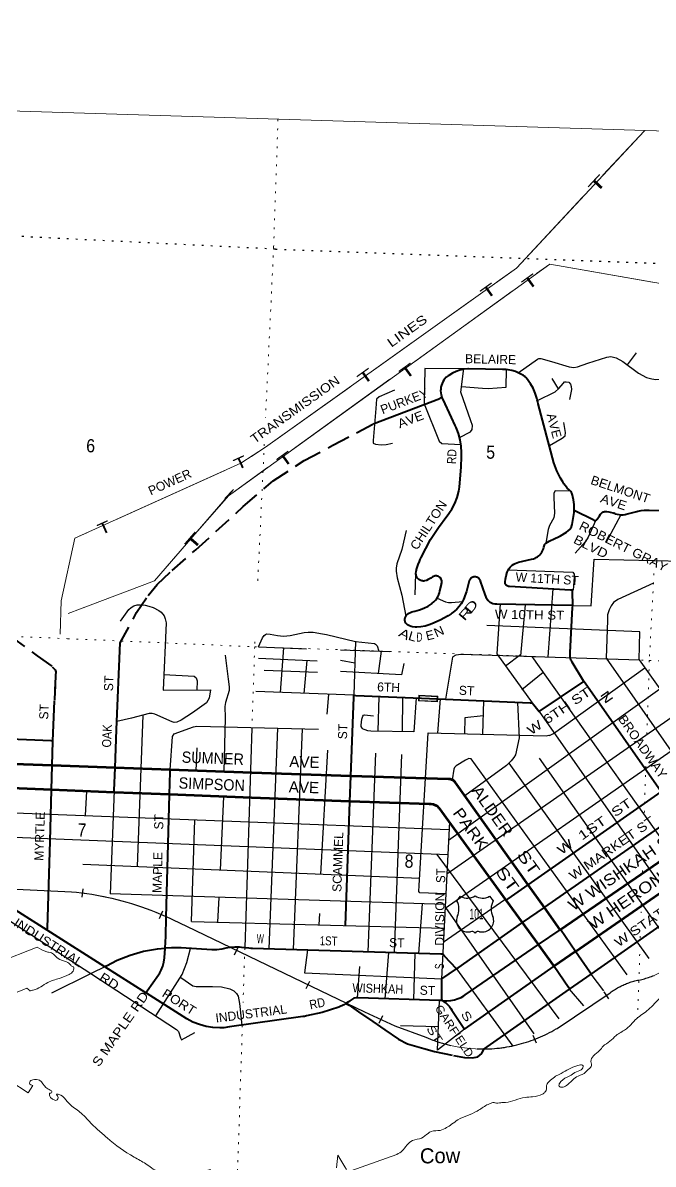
# Model space of a CAD drawing. Header units: feet. Extents: x -757852 to -501257, y -360805 to -170898.
# Drawn here: x -715126 to -706723, y -186115 to -170898 of the extents above; entities that cross this region are included whole.
import ezdxf
from ezdxf.enums import TextEntityAlignment as Align

# ---------------------------------------------------------------- set-up
doc = ezdxf.new("R2010")
doc.units = ezdxf.units.FT
doc.header["$LTSCALE"] = 80
doc.linetypes.add('DOTTED', pattern=[1.5, 0.3, -1.2])
doc.linetypes.add('MEDIUM_DASHED', pattern=[4.5, 3, -1.5])
for name, color, linetype, lineweight in [('16', 7, 'Continuous', 25), ('20', 7, 'Continuous', 70), ('26', 7, 'Continuous', 40), ('27', 7, 'Continuous', 13), ('29', 7, 'Continuous', 25), ('34', 7, 'Continuous', 13), ('39', 7, 'Continuous', 13), ('4', 7, 'Continuous', 13), ('46', 7, 'Continuous', 13), ('53', 7, 'MEDIUM_DASHED', 40), ('6', 7, 'DOTTED', 25), ('61', 7, 'Continuous', 13), ('7', 7, 'DOTTED', 13)]:
    doc.layers.add(name, color=color, linetype=linetype, lineweight=lineweight)
doc.layers.add('42', color=7, linetype='Continuous')

msp = doc.modelspace()

# ---------------------------------------------------------------- linework, layer by layer
at = {"layer": '16'}
for p, q in [((-709340.69, -182602.61), (-709289.38, -182543.85)), ((-709097.62, -182537.88), (-709097.9, -182538.08)), ((-708905.53, -182543.76), (-708854.14, -182602.61))]:
    msp.add_line(p, q, dxfattribs=at)
for centre, radius, start, end in [((-709533.67, -182713.24), 222.05, 332.97043, 29.75871), ((-709198.3, -182386.19), 182.07, 239.97227, 303.45418), ((-708996.52, -182386.69), 181.52, 236.33975, 300.08743), ((-708996.53, -182386.19), 182.07, 236.54582, 236.59441), ((-708661.17, -182713.24), 222.05, 150.24129, 207.02957), ((-709194.48, -182868.14), 151.42, 159.09177, 283.81923), ((-709000.36, -182868.14), 151.42, 256.18077, 20.90823)]:
    msp.add_arc(centre, radius, start, end, dxfattribs=at)
for centre, major_axis, start_param, end_param in [((-709139.14, -183066.96), (-19.56, 51.67), 4.95877769, 6.28318531), ((-709055.69, -183066.96), (19.56, 51.67), 0, 1.32637542)]:
    msp.add_ellipse(centre, major_axis=major_axis, ratio=0.929097, start_param=start_param, end_param=end_param, dxfattribs=at)
at = {"layer": '20'}
for p, q in [((-714733.62, -180800), (-715749.06, -180762.79)), ((-714742.99, -181123.09), (-715760.13, -181080.37)), ((-713909.28, -181158.1), (-714742.99, -181123.09)), ((-707959.97, -182987.88), (-706183.68, -181764.71)), ((-707759.74, -183279.02), (-705982.94, -182050.89)), ((-708173.38, -182692.22), (-708389.67, -182388.8)), ((-708463.13, -182894.84), (-708682.44, -182593.5))]:
    msp.add_line(p, q, dxfattribs=at)
for points in [[(-713162.98, -180857.57), (-713896.2, -180830.7), (-714733.62, -180800)], [(-710754.73, -180940.05), (-712072.79, -180897.52), (-713162.98, -180857.57)], [(-708389.67, -182388.8), (-709364.76, -181020.94), (-709368.74, -181016.49), (-709377.04, -181008.57), (-709386.13, -181001.55), (-709395.9, -180995.52), (-709406.25, -180990.55), (-709417.06, -180986.68), (-709428.22, -180983.97), (-709439.59, -180982.44), (-709451.07, -180982.11), (-710754.73, -180940.05)], [(-713172.72, -181187.71), (-713903.22, -181158.35), (-713909.28, -181158.1)], [(-710768.25, -181278.03), (-712078.98, -181231.68), (-713172.72, -181187.71)], [(-708682.44, -182593.5), (-709575.97, -181365.73), (-709578.13, -181363.49), (-709590.47, -181352.26), (-709603.91, -181342.37), (-709618.32, -181333.95), (-709633.52, -181327.08), (-709649.36, -181321.83), (-709657.25, -181320.11), (-709682.25, -181316.43), (-709707.25, -181315.55), (-710768.25, -181278.03)], [(-707959.97, -182987.88), (-707961.75, -182989.1), (-708173.38, -182692.22)], [(-708251.6, -183185.72), (-708261.78, -183171.5), (-708463.13, -182894.84)], [(-707759.74, -183279.02), (-708044.13, -183475.59), (-708251.6, -183185.72)]]:
    msp.add_lwpolyline(points, dxfattribs=at)
at = {"layer": '26'}
for p, q in [((-707777.17, -177426.76), (-707775.39, -177399.33)), ((-707775.39, -177399.33), (-707775.79, -177399.13)), ((-707515.72, -177528.89), (-707775.39, -177399.33)), ((-707227.79, -177442.83), (-707245.42, -177436.93)), ((-707227.79, -177442.83), (-707227.78, -177442.83)), ((-707227.79, -177442.83), (-707227.78, -177442.83)), ((-714724.14, -180473.24), (-714703.01, -179937.04)), ((-714742.99, -181123.09), (-714733.62, -180800)), ((-710768.25, -181278.03), (-710754.73, -180940.05)), ((-708389.67, -182388.8), (-706615.84, -181148.61)), ((-707551.72, -183581.49), (-706072.05, -182546.17)), ((-708463.13, -182894.84), (-708173.38, -182692.22)), ((-714032.7, -183482.81), (-714799.8, -182994.76)), ((-708251.6, -183185.72), (-707961.75, -182989.1)), ((-707759.74, -183279.02), (-707959.97, -182987.88)), ((-713486.66, -183830.21), (-714032.7, -183482.81)), ((-707836.39, -183780.67), (-707551.72, -183581.49)), ((-708979.25, -184580.32), (-707836.39, -183780.67))]:
    msp.add_line(p, q, dxfattribs=at)
for points in [[(-707775.39, -177399.33), (-707774.58, -177386.75), (-707775.87, -177321.9), (-707783.93, -177257.54), (-707792.84, -177219.38), (-707798.72, -177194.23), (-707808.46, -177169.38), (-707812.6, -177161.06), (-707820.71, -177148.28), (-707842.43, -177123.43), (-707867.6, -177101.07), (-707879.33, -177089.44), (-707897.5, -177067.19), (-707913.84, -177042.38), (-707929.09, -177017.19), (-707957.22, -176970.73), (-708006.78, -176869.03), (-708045.44, -176762.7), (-708255.68, -175975.69), (-708262.35, -175950.75), (-708268.02, -175925.69), (-708273.67, -175900.7), (-708295.21, -175834.17), (-708323.59, -175770.26), (-708358.5, -175709.66), (-708381.42, -175678.05), (-708399.6, -175652.98), (-708420.56, -175628.05), (-708423.41, -175624.91), (-708440.15, -175609.97), (-708458.35, -175596.86), (-708477.82, -175585.73), (-708513.07, -175566.85), (-708559.61, -175547.28), (-708607.95, -175532.68), (-708657.55, -175523.21), (-708682.87, -175521.08), (-708707.71, -175518.99), (-708732.87, -175518.46), (-709186.31, -175508.83), (-709193.05, -175509.29), (-709246.93, -175516.19), (-709299.78, -175528.68), (-709351.04, -175546.63), (-709400.15, -175569.83), (-709446.56, -175598.05), (-709455.41, -175604.61), (-709480.44, -175623.16), (-709503, -175648.14), (-709513.46, -175661.75), (-709526.77, -175683.43), (-709537.75, -175706.38), (-709546.27, -175730.36), (-709552.23, -175755.1), (-709555.58, -175780.32), (-709556.27, -175805.76), (-709554.3, -175831.13), (-709549.68, -175856.15), (-709545.31, -175870.98), (-709539.33, -175888.99)], [(-710454.08, -176244.98), (-709565.16, -175905.53), (-709539.33, -175888.99)], [(-709566.69, -178470.99), (-709545.28, -178384.28), (-709542.74, -178375.39), (-709540.97, -178365.51), (-709540.23, -178355.5), (-709540.55, -178345.47), (-709541.92, -178335.52), (-709544.31, -178325.77), (-709547.72, -178316.33), (-709547.95, -178315.86), (-709563.49, -178290.9), (-709588.56, -178277.03), (-709593.46, -178275.32), (-709602.3, -178273.23), (-709611.31, -178272.09), (-709620.39, -178271.89), (-709629.44, -178272.64), (-709638.36, -178274.33), (-709638.4, -178274.34), (-709663.33, -178284.79), (-709688.4, -178301.22), (-709702.57, -178310.5), (-709720.9, -178319.98), (-709745.88, -178332.9), (-709770.9, -178339.36), (-709776.52, -178340.08), (-709787.18, -178340.32), (-709797.81, -178339.45), (-709808.28, -178337.47), (-709818.5, -178334.41), (-709828.34, -178330.3), (-709837.69, -178325.18), (-709846.46, -178319.11), (-709854.55, -178312.16), (-709861.86, -178304.4), (-709868.33, -178295.91), (-709873.87, -178286.8), (-709878.43, -178277.16), (-709881.96, -178267.1), (-709884.41, -178256.72), (-709885.77, -178246.14), (-709885.92, -178239.37), (-709883.15, -178214.28), (-709877.61, -178189.37), (-709877.24, -178187.71), (-709856.67, -178119.11), (-709839.5, -178078.04), (-709829.06, -178053.08), (-709816.03, -178028.04), (-709690.33, -177786.49), (-709586.96, -177627.94), (-709473.61, -177477.51), (-709454.85, -177452.62), (-709438.22, -177427.51), (-709407.37, -177380.94), (-709367.7, -177304.8), (-709336.22, -177224.94), (-709313.25, -177142.22), (-709302.97, -177087.07), (-709284.12, -176819.56), (-709278.78, -176682.71), (-709277.8, -176657.72), (-709277.45, -176632.71), (-709277.37, -176627.01), (-709282.3, -176540.85), (-709296.21, -176455.67), (-709318.95, -176372.41), (-709340.53, -176316.99), (-709350.25, -176292.03), (-709362.22, -176266.99), (-709413.39, -176159.98), (-709524.46, -175920.98), (-709539.33, -175888.99)], [(-708151.8, -177833.21), (-708108.5, -177810.3), (-708083.27, -177796.95), (-708058.5, -177784.92), (-707960.21, -177737.17), (-707879.94, -177687.74), (-707854.89, -177672.32), (-707830.56, -177647.35), (-707827.89, -177644.09), (-707819.13, -177630.79), (-707811.82, -177616.65), (-707809.79, -177611.45), (-707801.84, -177586.57), (-707797.96, -177561.45), (-707777.17, -177426.77)], [(-707467.88, -177513.88), (-707440.17, -177472.28), (-707423.5, -177447.25), (-707398.53, -177423.75), (-707397.82, -177423.27), (-707390.01, -177419.1), (-707381.81, -177415.78), (-707373.3, -177413.33), (-707366.09, -177412.06), (-707341.04, -177412.17), (-707316.09, -177416.91), (-707297.95, -177420.35), (-707255.91, -177433), (-707245.42, -177436.92)], [(-707227.78, -177442.83), (-707201.97, -177450.13), (-707175.53, -177454.69), (-707148.77, -177456.46), (-707121.96, -177455.43), (-707095.41, -177451.6), (-707084.32, -177449.14), (-706940.3, -177415.36), (-706925.59, -177410.93), (-706884.84, -177401.78), (-706843.36, -177396.94), (-706826.6, -177396.75), (-706801.93, -177396.46), (-706776.6, -177396.93), (-706538.94, -177401.34), (-705838.28, -177419.71)], [(-707515.72, -177528.88), (-707512.19, -177530.37), (-707508.53, -177531.48), (-707504.77, -177532.2), (-707500.95, -177532.53), (-707497.12, -177532.45), (-707493.33, -177531.97), (-707489.6, -177531.1), (-707485.98, -177529.85), (-707482.51, -177528.22), (-707479.24, -177526.24), (-707476.19, -177523.93), (-707473.39, -177521.32), (-707470.89, -177518.42), (-707468.7, -177515.28), (-707467.87, -177513.88)], [(-708696.55, -178350.7), (-708692.61, -178317.53), (-708682.68, -178270.15), (-708667.84, -178224.07), (-708659.32, -178204.79), (-708648.26, -178179.76), (-708628.03, -178154.79), (-708618.57, -178144.71), (-708600.9, -178129.43), (-708581.73, -178116.09), (-708561.27, -178104.83), (-708539.75, -178095.76), (-708517.39, -178089), (-708344.94, -178048.71), (-708320.01, -178042.89), (-708294.94, -178033.51), (-708281.66, -178027.27), (-708263.96, -178016.55), (-708247.46, -178004.05), (-708232.37, -177989.89), (-708218.84, -177974.23), (-708207.02, -177957.25), (-708197.04, -177939.12), (-708196.45, -177937.71), (-708186.52, -177912.68), (-708180.29, -177887.71), (-708173.5, -177860.54)], [(-708173.45, -177860.55), (-708173.21, -177859.78), (-708171.43, -177855.12), (-708169.18, -177850.68), (-708166.47, -177846.5), (-708163.34, -177842.62), (-708159.83, -177839.09), (-708155.96, -177835.95), (-708151.79, -177833.23)], [(-707795.44, -178667.22), (-708805.97, -178648.46), (-708830.89, -178648), (-708855.97, -178644.29), (-708861.81, -178642.82), (-708870.11, -178639.78), (-708895.19, -178626.45), (-708920.11, -178605.02), (-708926.76, -178597.73), (-708935.87, -178585.34), (-708943.64, -178572.06), (-708945.27, -178568.45), (-708954.63, -178543.95), (-708963.34, -178518.45), (-709023.84, -178341.44), (-709026.08, -178334.92), (-709029.54, -178327.28), (-709033.79, -178320.04), (-709038.77, -178313.29), (-709044.42, -178307.09), (-709050.7, -178301.52), (-709057.52, -178296.64), (-709064.81, -178292.49), (-709072.5, -178289.14), (-709080.49, -178286.6), (-709088.71, -178284.91), (-709097.06, -178284.09), (-709105.45, -178284.15), (-709113.79, -178285.08), (-709121.98, -178286.89), (-709129.94, -178289.53), (-709137.58, -178293), (-709144.82, -178297.24), (-709151.57, -178302.22), (-709157.76, -178307.88), (-709163.33, -178314.15), (-709168.22, -178320.97), (-709172.36, -178328.26), (-709175.72, -178335.95), (-709213.12, -178479.04), (-709233.06, -178538.34), (-709241.45, -178563.3), (-709252.49, -178588.34), (-709259.63, -178604.54), (-709282, -178643.63), (-709308.34, -178680.16), (-709338.35, -178713.74), (-709371.71, -178743.99), (-709408.05, -178770.6), (-709416.77, -178776.16), (-709456.35, -178802.84), (-709562.38, -178863.61), (-709674.19, -178912.97), (-709707.22, -178925.84), (-709762.17, -178942.05), (-709818.51, -178952.42), (-709875.62, -178956.86), (-709892.29, -178955.58), (-709932.74, -178949.46), (-709947.32, -178945.66), (-709972.28, -178939.15), (-709997.32, -178925.64), (-710002.19, -178921.8), (-710008.91, -178915.26), (-710014.9, -178908.06), (-710020.11, -178900.27), (-710024.47, -178891.97), (-710027.95, -178883.27), (-710030.5, -178874.25), (-710032.08, -178865.01), (-710032.7, -178855.66), (-710032.33, -178846.29), (-710030.99, -178837.02), (-710028.68, -178827.93), (-710025.92, -178820.45), (-710010.49, -178795.43), (-709985.5, -178774.64), (-709978.15, -178769.32), (-709960.24, -178759.04), (-709941.36, -178750.69), (-709921.71, -178744.36), (-709901.51, -178740.11), (-709840.13, -178724.1), (-709780.77, -178701.75), (-709724.07, -178673.33), (-709670.65, -178639.13), (-709667.01, -178636.5), (-709645.41, -178617.57), (-709625.91, -178596.48), (-709608.71, -178573.47), (-709594.02, -178548.79), (-709581.98, -178522.71), (-709581.39, -178520.99), (-709572.83, -178495.86), (-709566.69, -178470.99)], [(-708686.14, -178388.41), (-708687.65, -178386.77), (-708690.29, -178383.39), (-708692.56, -178379.75), (-708694.44, -178375.9), (-708695.91, -178371.87), (-708696.94, -178367.71), (-708697.54, -178363.46), (-708697.69, -178359.17), (-708697.39, -178354.9), (-708696.64, -178350.67)], [(-708636.46, -178413.79), (-708638.21, -178413.69), (-708645.13, -178412.85), (-708651.92, -178411.29), (-708658.51, -178409.03), (-708664.82, -178406.09), (-708670.8, -178402.51), (-708676.37, -178398.32), (-708681.47, -178393.58), (-708686.04, -178388.32)], [(-707795.44, -178667.22), (-707797.43, -178486.32), (-707797.7, -178461.38), (-707823.76, -178459.9), (-708636.46, -178413.8)], [(-707647.48, -179677.88), (-707805.01, -179421.69), (-707820.45, -179396.59), (-707826.74, -179371.69), (-707829.08, -179357.37), (-707829.88, -179343.2), (-707829.27, -179318.97), (-707827.93, -179293.2), (-707796.72, -178693.23), (-707795.44, -178667.22)], [(-713896.2, -180830.7), (-713875.77, -180319.2), (-713828.32, -179166.37)], [(-709594.96, -179911.41), (-708362.53, -179963.84), (-708335.8, -179964.97), (-708315.66, -179989.9), (-708242.04, -180081.03), (-707647.48, -179677.88)], [(-706615.84, -181148.61), (-707629.94, -179702.88), (-707647.48, -179677.88)], [(-710754.73, -180940.05), (-710712.68, -179888.9), (-710711.68, -179863.92), (-710687.04, -179864.96), (-709594.96, -179911.41)], [(-714724.14, -180473.24), (-714749, -180472.22), (-715737.58, -180431.55)], [(-714733.62, -180800), (-714724.15, -180473.44), (-714724.14, -180473.24)], [(-713909.28, -181158.1), (-713908.2, -181131.19), (-713896.2, -180830.7)], [(-713172.72, -181187.71), (-713163.81, -180885.56), (-713162.98, -180857.57)], [(-714799.8, -182994.76), (-714798.93, -182966.98), (-714762.9, -181809.75), (-714742.99, -181123.09)], [(-713228.51, -183235.97), (-713219.75, -183076.47), (-713214.89, -182826.82), (-713172.74, -181188.51), (-713172.72, -181187.71)], [(-710822.8, -182932.09), (-710768.42, -181282.25), (-710768.25, -181278.03)], [(-708173.38, -182692.22), (-708167.29, -182687.96), (-706399.51, -181457.02)], [(-714799.8, -182994.76), (-715176.83, -182754.89), (-715817.95, -182346.99)], [(-708682.44, -182593.5), (-708656.23, -182575.17), (-708389.67, -182388.8)], [(-709346.62, -183512.65), (-709321.62, -183495.17), (-708463.13, -182894.84)], [(-709537.77, -183934.87), (-709516.82, -183936.14), (-709473.4, -183937.03), (-709421.93, -183932.68), (-709371.19, -183922.98), (-709321.75, -183908.03), (-709284.12, -183891.92), (-709248.39, -183871.96), (-709227.48, -183857.84), (-708251.6, -183185.72)], [(-714032.7, -183482.81), (-714010.17, -183470.88), (-713869.52, -183396.42), (-713695.6, -183326.5), (-713515.33, -183275.16), (-713330.67, -183242.93), (-713228.51, -183235.97)], [(-713486.66, -183830.21), (-713467.34, -183802.66), (-713317.49, -183588.9), (-713299.98, -183563.93), (-713287.27, -183538.9), (-713282.04, -183528.6), (-713260.86, -183475.78), (-713245.33, -183421.02), (-713235.6, -183364.95), (-713228.51, -183235.97)], [(-709346.62, -183512.65), (-709504.22, -183339.85), (-709527.03, -183314.84), (-709551.58, -183314.1), (-712062.36, -183238.42), (-712087.19, -183237.68), (-712112.36, -183235.43), (-712209.63, -183226.73), (-712236.47, -183223.73), (-712298.49, -183221.48), (-712360.39, -183225.72), (-712421.52, -183236.42), (-712473.05, -183247.5), (-712538.74, -183255.28), (-712604.88, -183256.14), (-713016.18, -183232.73), (-713143.66, -183230.19), (-713228.51, -183235.97)], [(-707551.72, -183581.49), (-707569.62, -183555.45), (-707759.74, -183279.02)], [(-709537.77, -183934.87), (-709541.55, -183909.34), (-709538.69, -183644.84), (-709346.62, -183512.65)], [(-709537.77, -183934.87), (-709516.82, -183945.64), (-709514.53, -183946.82), (-709492.67, -183961.13), (-709472.42, -183977.65), (-709454.01, -183996.2), (-709439.93, -184013.72), (-709422.08, -184040.68), (-709406.87, -184063.72), (-709239.78, -184316.84), (-708044.13, -183475.59)], [(-708044.13, -183475.59), (-707853.44, -183755.92), (-707836.39, -183780.67)], [(-710821.3, -183973.86), (-710847.09, -183989.46), (-710911.55, -184019.76), (-711136.43, -184094.08), (-711344.05, -184139.35), (-711369.18, -184144.83), (-711394.05, -184148.32), (-712372.78, -184285.6), (-712446.95, -184297.14), (-712500.22, -184298.38), (-712592.51, -184292.91), (-712683.73, -184277.82), (-712772.86, -184253.29), (-712858.95, -184219.56), (-712941.04, -184177.03), (-713478.64, -183835.31), (-713486.66, -183830.21)], [(-709537.77, -183934.87), (-709566.82, -183933.92), (-710657.33, -183898.34), (-710682.39, -183897.52), (-710707.33, -183901.15), (-710714.74, -183903.6), (-710739.84, -183918.17), (-710764.74, -183936.68), (-710786.15, -183952.59), (-710821.3, -183973.86)]]:
    msp.add_lwpolyline(points, dxfattribs=at)
at = {"layer": '29'}
for p, q in [((-706949, -175298.33), (-707070.81, -175455.94)), ((-707983.99, -175779.52), (-708070.13, -175638.2)), ((-707156.45, -177456.76), (-707353, -177831.8)), ((-709889.37, -178245.98), (-709899.04, -178524.21)), ((-708062.77, -178446.34), (-708126.53, -179351.59)), ((-711982.37, -179218.69), (-711344.14, -179242.4)), ((-711650.16, -179231.03), (-711693.37, -179826.64)), ((-710891.29, -179256.76), (-710238.61, -179280.53)), ((-710689.82, -179141.2), (-710711.68, -179863.92)), ((-711985.55, -179369.2), (-711200.97, -179404.51)), ((-711341.88, -179398.17), (-711379.96, -179838.54)), ((-710891.49, -179394.44), (-710698.6, -179431.44)), ((-710349.91, -179276.48), (-710388.98, -179574.24)), ((-711195.85, -179559.86), (-711908.36, -179533.42)), ((-708472.59, -179786.28), (-708191.39, -179553.92)), ((-709474.65, -182242.87), (-705814.93, -179694.49)), ((-710711.68, -179863.92), (-712019.62, -179814.25)), ((-711067.95, -180114.23), (-711048.18, -179851.14)), ((-709497.61, -182700.15), (-705309.91, -179783.64)), ((-709452.29, -181797.38), (-706633.11, -179776.34)), ((-710378.85, -179878.07), (-710393.46, -180343.94)), ((-710063.64, -179891.48), (-710068.13, -180349.12)), ((-709564.39, -179912.71), (-709597.44, -180366.77)), ((-708986.11, -179937.31), (-708998.16, -180382.95)), ((-713596.55, -182146.3), (-713523.38, -180130.29)), ((-708242.04, -180081.03), (-706288.86, -182878.79)), ((-712163.7, -183224.16), (-712067.68, -180301.77)), ((-711730.79, -180302.91), (-711844.57, -183244.98)), ((-711519.65, -183254.78), (-711397.19, -180311.44)), ((-712814.7, -180870.33), (-712799.7, -180562.8)), ((-711063.13, -180596.47), (-711156.74, -182247.01)), ((-710524.47, -183284.78), (-710419.2, -180635.07)), ((-710080.14, -180653.7), (-710177.07, -183295.25)), ((-708645.89, -180769.26), (-706780.33, -183373.5)), ((-706599.06, -183031.48), (-708239.46, -180703.46)), ((-714278.53, -181142.59), (-714296.15, -181467.2)), ((-713908.2, -181131.19), (-713961.49, -182511.26)), ((-712452.54, -181216.66), (-712494.87, -182191.77)), ((-720303.82, -181237.34), (-709445.03, -181652.82)), ((-712876.58, -182877.51), (-712834.07, -181523.15)), ((-709461.97, -181990.18), (-719922.18, -181572.37)), ((-709440, -181552.57), (-709544.95, -183643.33)), ((-707976.6, -184175.98), (-709602.39, -181984.57)), ((-714323.65, -182116.28), (-709836.66, -182301.51)), ((-709495.29, -182654.07), (-713961.49, -182511.26)), ((-712514.94, -182557.51), (-712531.49, -182886.68)), ((-709520.38, -183153.8), (-708699.29, -182586.96)), ((-709845.29, -183305.25), (-709797.69, -182644.4)), ((-708309.85, -184378.44), (-709488.03, -182693.48)), ((-712876.58, -182877.51), (-709511, -182966.94)), ((-711169.11, -182774.11), (-711180.7, -182922.57)), ((-710296.55, -183910.11), (-710246.75, -183293.15)), ((-709913.81, -183922.6), (-709895.92, -183303.72)), ((-710665.46, -183898.07), (-710632.34, -183479.61)), ((-709346.62, -183512.65), (-708595.7, -184541.57)), ((-707383, -183801.77), (-707551.72, -183581.49)), ((-707645.73, -184003.99), (-707836.39, -183780.67)), ((-709598.91, -184593.12), (-709572.3, -183933.74)), ((-709586.49, -184285.35), (-710091.2, -184271.58)), ((-709239.78, -184316.84), (-709598.91, -184593.12))]:
    msp.add_line(p, q, dxfattribs=at)
for points in [[(-708520.95, -175562.63), (-708266.04, -175381.27), (-708246.73, -175371.47), (-708221.22, -175374.66), (-708079.92, -175415.02), (-707844.9, -175486.33), (-707782.17, -175493.11), (-707730.1, -175483.14), (-707594.27, -175434.48), (-707341.03, -175355.51), (-707287.35, -175348.02), (-707216.65, -175365.09), (-707125.97, -175415.43), (-706918.02, -175568.13), (-706811.63, -175626.71), (-706741.47, -175645.85), (-706688.68, -175652.93), (-705736.67, -175638.63)], [(-709235.43, -175512.18), (-709764.75, -175505.48), (-709773.7, -175978.82), (-709576.59, -176475.4), (-709540.78, -176505.66), (-709285.93, -176518.64)], [(-709304.63, -176424.84), (-709156.26, -176352.41), (-709136.49, -176319.06), (-709133.3, -176268.02), (-709153.42, -176203.8), (-709288.72, -175823.5), (-709248.81, -175507.5)], [(-709279.01, -175746.64), (-708996.47, -175768.89), (-708922.82, -175773.48), (-708680.89, -175754.93), (-708676.39, -175519.61)], [(-708263.52, -175932.04), (-708029.35, -175815.77), (-707980.44, -175775.07), (-707924.81, -175705.3), (-707903.9, -175685.74), (-707884.77, -175682.55), (-707846.17, -175688.75), (-707827.36, -175714.45), (-707814.61, -175746.36), (-707813.88, -175785.8), (-707836.5, -175917.95)], [(-710169.86, -175796.36), (-710377.06, -175885.15), (-710409.14, -175916.28), (-710419.56, -176040.63), (-710457.87, -176467.79), (-710453.59, -176500.93), (-710424.89, -176516.88), (-710348.52, -176526.16), (-710281.38, -176520.07), (-710197.46, -176502.97)], [(-708106.2, -176535.24), (-707935.79, -176435.51), (-707898.01, -176402.92), (-707891.15, -176358.94), (-707914.7, -176225.81)], [(-707795.44, -178667.22), (-707548.32, -178670.49), (-707511.78, -178047.69), (-705530.44, -178094.15), (-705436.43, -177065.39), (-705135.48, -177081.27)], [(-707823, -177140.69), (-708027.55, -177138.46), (-708045.82, -177170.94), (-708049.35, -177228.44), (-708039.44, -177435.75), (-708048.49, -177497.65), (-708106.41, -177601.66), (-708121.79, -177654.94), (-708151.8, -177833.21)], [(-707488.22, -177530.62), (-707590.52, -177754.87), (-707623.27, -177813.83), (-707761.26, -177966.52)], [(-710015.75, -177665.69), (-710074.8, -177917.67), (-710138.76, -178111.3), (-710149.03, -178167.98), (-710149.03, -178209.45), (-710136.28, -178296.17), (-710074.49, -178530.4), (-710020.01, -178810.86)], [(-708662.64, -178191.67), (-707794.29, -178223.02), (-707777.93, -178249.34), (-707775.49, -178289.68), (-707790.76, -178461.77)], [(-706716.64, -178370.48), (-707195.91, -178585.95), (-707251.72, -178625.28), (-707282.02, -178668.91), (-707311.82, -178722.55), (-707329.85, -178790.15), (-707332.58, -178862.78), (-707348.24, -179370.03), (-705438.94, -182103.19)], [(-709604.21, -178570.86), (-709490.87, -178618.02), (-709450.62, -178624.22), (-709412.35, -178624.22), (-709262.49, -178611.03)], [(-708764.31, -178642.16), (-708807.28, -179312.31), (-708335.8, -179964.97)], [(-713825.73, -178873.47), (-713712.05, -178720.76), (-713681.66, -178691.45), (-713645.08, -178672.9), (-713600.73, -178656.08), (-713555.78, -178656.95), (-713497.12, -178661.79), (-713444.17, -178676.09), (-713386.76, -178692.04), (-713312.96, -178734.76), (-713281.52, -178755.85), (-713243.25, -178803.71), (-713227.31, -178842), (-713215.61, -178895.35), (-713256.98, -179796.56), (-712622.27, -179792.8), (-712643.71, -179901.25), (-712677.78, -179964.49), (-712863.04, -180095.49), (-713016.83, -180194.77), (-713074.23, -180220.3), (-713109.31, -180226.68), (-713134.52, -180218.8), (-713364.44, -180115.01), (-713402.71, -180105.44), (-713439.68, -180108.42), (-713675.84, -180170.13), (-713871.45, -180214.16)], [(-708429.58, -178655.45), (-708489.93, -179338.12), (-708489.93, -179325.36), (-708693.3, -179473.73)], [(-709488.91, -179915.92), (-709394.57, -179357.17), (-709389.25, -179347.69), (-709350.98, -179325.36), (-709287.2, -179315.79), (-706908.14, -179389.17), (-706899.7, -179015.81), (-708938.57, -178932.08)], [(-711982.37, -179218.69), (-711930.93, -179095.63), (-711908.61, -179066.92), (-711891.1, -179051.61), (-711871.94, -179044.59), (-711827.29, -179049.37), (-711732.73, -179066.74), (-711650.29, -179073.3), (-711562.01, -179066.03), (-711374.44, -179027.04), (-711324.15, -179020.42), (-711254.85, -179023.85), (-711128.88, -179046.18), (-711079.8, -179055.29), (-710689.9, -179145.22), (-710437.41, -179174.22), (-710422.49, -179183.37), (-710403.36, -179205.71), (-710380.36, -179275.37)], [(-712430.58, -179326.42), (-712388.55, -179648.67), (-712374.23, -179749.7), (-712375.38, -179799.59), (-712422.07, -179960.28), (-712431.65, -180011.45), (-712428.51, -180162.18), (-712444.39, -180883.9)], [(-708339.21, -179345.21), (-706072.05, -182546.17), (-705921.05, -182759.36)], [(-706908.14, -179389.17), (-706633.11, -179776.34), (-706337.64, -179544.24)], [(-710046.83, -179438.94), (-710077.86, -179591.02), (-710892.41, -179547.1)], [(-709720.77, -180363.44), (-708149.41, -180405.87), (-708113.61, -180397.37), (-708105.12, -180398.27), (-708052.08, -180370.8), (-706832.19, -179496.09)], [(-713247.28, -179585.22), (-712841.43, -179607.72), (-712814.01, -179632.38), (-712800.68, -179670.81), (-712807.61, -179793.9)], [(-709881.45, -179899.22), (-709911.68, -180351.61), (-710487.9, -180342.44), (-710526.93, -180337.55), (-710560.42, -180324.78), (-710587.53, -180313.62), (-710600.28, -180304.05), (-710615.27, -180281.72), (-710616.23, -180262.57), (-710607.32, -180181.42), (-710593.9, -180142.92), (-710584.34, -180130.16), (-710570.11, -180125.89), (-710451.82, -180136.22)], [(-708530.45, -179958.53), (-708507.33, -180429.07), (-708560.08, -180658.98), (-708580.67, -180692.82), (-708614.3, -180738.74), (-708679.15, -180801.4), (-709234.31, -181203.94)], [(-708991.49, -180136.13), (-709235.33, -180165.84), (-709239.36, -180376.44)], [(-713162.98, -180857.57), (-713132.19, -180411.7), (-713107.72, -180378.23), (-712849.4, -180282.52), (-712808.25, -180275.35), (-711184.3, -180316.89)], [(-709488.06, -182510.07), (-709832.27, -182496.68), (-709846.84, -182479.18), (-709842.43, -182398.05), (-709720.77, -180363.44)], [(-707071.69, -183590.84), (-709149.35, -180709.92), (-709181.95, -180706.84), (-709223.98, -180726.55), (-709350.98, -180802.55), (-709370.11, -180828.08), (-709380.95, -180848.06), (-709403.3, -180990.02)], [(-716843.13, -182494.44), (-715840.72, -182544.59), (-715792.25, -182561.92), (-715623.45, -182661.62), (-715375.4, -182822.95), (-714219.63, -183574.66)], [(-713353.01, -184138.31), (-713002.17, -183584.33), (-712940.91, -183426.81), (-712891.98, -183239.8)], [(-711330.96, -183255.12), (-711373.06, -183565.69), (-709537.11, -183643.75)], [(-714738.89, -183831.95), (-714219.63, -183574.66), (-714010.17, -183470.88)], [(-714219.63, -183574.66), (-713076.48, -184318.16), (-713050.28, -184347.22), (-713024.43, -184431.67), (-713008.87, -184458.08), (-712834.25, -184359.01)], [(-713018.78, -183627.04), (-712860.53, -183736.23), (-712814.45, -183744.66), (-712595.55, -183744.89), (-712477.84, -183752.18), (-712365.21, -183777.48), (-712315.2, -183803.23), (-712275.99, -183837.47), (-712254.61, -183876.61), (-712236.37, -183970.83), (-712205.99, -184262.21)]]:
    msp.add_lwpolyline(points, dxfattribs=at)
at = {"layer": '34', "lineweight": 25}
for p, q in [((-714335.16, -182553.68), (-714320.17, -182443.6)), ((-713302.1, -182839.02), (-713257.34, -182737.33)), ((-712305.43, -183322.08), (-712257.2, -183221.99)), ((-711348.66, -183773.86), (-711300.42, -183673.78)), ((-707313.96, -183910.42), (-707375.78, -183818.09)), ((-710373.91, -184234.63), (-710327.97, -184133.47)), ((-708280, -184500.39), (-708321.86, -184397.48))]:
    msp.add_line(p, q, dxfattribs=at)
at = {"layer": '34'}
msp.add_line((-708004.4, -184304.87), (-707294.4, -183829.49), dxfattribs=at)
for points in [[(-720140.23, -182219.93), (-719980.57, -182221.48), (-714564.35, -182479.26), (-714477.32, -182484.06)], [(-713123.38, -182858.77), (-712944.51, -182942.26), (-710570.01, -184086.54), (-710166.71, -184269.72), (-709754.01, -184423.71)]]:
    msp.add_lwpolyline(points, dxfattribs=at)
at = {"layer": '34', "lineweight": 25}
for points in [[(-719742.93, -182231.69), (-714564.3, -182478.17), (-714477.24, -182482.97), (-714409.1, -182489.46), (-714341.49, -182497.48), (-714274, -182506.66), (-714206.2, -182516.67), (-714138.91, -182528.19), (-714072.12, -182540.85), (-714005.01, -182554.31), (-713938.42, -182569.32), (-713872.34, -182585.44), (-713805.98, -182602.78), (-713740.49, -182621.2), (-713675.07, -182640.41), (-713609.79, -182661.18), (-713545.39, -182683.05), (-713481.12, -182706.09), (-713417.28, -182729.86), (-713353.59, -182755.2), (-713290.74, -182781.25), (-713228.04, -182808.85), (-713166.19, -182837.15), (-713122.91, -182857.78), (-712944.04, -182941.27), (-710569.55, -184085.54), (-710166.29, -184268.7), (-709753.61, -184422.69), (-709722.72, -184435.8), (-709691.73, -184448.12), (-709660.5, -184459.93), (-709628.96, -184471.44), (-709597.29, -184482.18), (-709565.56, -184492.32), (-709533.51, -184502.18), (-709501.32, -184511.26), (-709469.1, -184519.74), (-709436.46, -184527.77), (-709421.91, -184531.06)], [(-707295.04, -183828.59), (-707281.62, -183818.72), (-707268.02, -183809.19), (-707254.26, -183799.89), (-707240.31, -183790.7), (-707226.19, -183781.85), (-707212.01, -183773.31), (-707197.61, -183764.85), (-707183.07, -183756.76), (-707168.43, -183748.95), (-707153.54, -183741.33), (-707138.65, -183734.04), (-707123.63, -183726.9), (-707108.38, -183720.07), (-707093.13, -183713.57), (-707077.69, -183707.32), (-707062.23, -183701.28), (-707046.52, -183695.54), (-707030.88, -183690.06), (-707014.98, -183684.88), (-706999.14, -183679.99), (-706983.12, -183675.31), (-706967.08, -183670.99), (-706950.97, -183666.95), (-706950.32, -183666.77), (-706950.1, -183666.76), (-706931.27, -183663.44), (-706912.45, -183659.85), (-706893.78, -183655.87), (-706875.16, -183651.63), (-706856.63, -183647.06), (-706838.12, -183642.08), (-706819.79, -183636.86), (-706801.42, -183631.31), (-706783.29, -183625.43), (-706765.12, -183619.22), (-706747.21, -183612.66), (-706729.31, -183605.86), (-706711.62, -183598.8)], [(-709067.55, -184578.01), (-709039.32, -184578.88), (-709005.91, -184579.32), (-708972.52, -184579.31), (-708939.01, -184578.55), (-708905.51, -184577.34), (-708872.16, -184575.46), (-708838.81, -184573.14), (-708805.53, -184569.97), (-708772.26, -184566.37), (-708739.19, -184562.27), (-708706.08, -184557.58), (-708673.08, -184552.2), (-708640.04, -184546.21), (-708607.26, -184539.9), (-708574.55, -184532.73), (-708542.02, -184525.05), (-708509.52, -184516.96), (-708477.4, -184508.26), (-708445.16, -184498.82), (-708413.18, -184489.02), (-708381.51, -184478.48), (-708349.93, -184467.69), (-708318.41, -184456.04), (-708287.33, -184443.99), (-708256.46, -184431.43), (-708225.54, -184418.27), (-708195.16, -184404.45), (-708164.89, -184390.38), (-708134.92, -184375.57), (-708104.97, -184360.31), (-708075.65, -184344.58), (-708046.46, -184328.17), (-708017.53, -184311.43), (-708004.99, -184303.94), (-707295.04, -183828.59)]]:
    msp.add_lwpolyline(points, dxfattribs=at)
at = {"layer": '34'}
for centre, radius, start, end in [((-714826.11, -186377.82), 3909.35, 64.17951, 84.88126), ((-707129.3, -182585.98), 1096.62, 279.40284, 305.41329), ((-706725.64, -184593.47), 952.45, 103.63334, 126.66609), ((-708994.73, -182663.4), 1917.08, 246.66783, 301.10347)]:
    msp.add_arc(centre, radius, start, end, dxfattribs=at)
at = {"layer": '39'}
for p, q in [((-716040.51, -183652.1), (-714936.08, -183221.27)), ((-710755.21, -186203.86), (-710140.5, -185986.22))]:
    msp.add_line(p, q, dxfattribs=at)
for points in [[(-715028.71, -183805.02), (-715070.49, -183766.53), (-716224.68, -184244.7), (-716122.88, -184332.18)], [(-715463.29, -184768.73), (-715500.56, -184780.18), (-715546.35, -184845.51), (-715053.91, -185161.78), (-714991.26, -185064.65)], [(-710946.28, -186163.34), (-710926.21, -185996.97), (-710833.59, -186152.32), (-710809.51, -186187.28)]]:
    msp.add_lwpolyline(points, dxfattribs=at)
for points in [[(-707845.78, -185041.43), (-707808.26, -185002.8), (-707746.75, -184951.95), (-707645.13, -184904.13), (-707585.53, -184849.22), (-707569.13, -184835.53), (-707548.51, -184813.88), (-707552.85, -184745.3), (-707518.9, -184671.63), (-707436.77, -184599.15), (-707391.22, -184543.89), (-707299.15, -184475.68), (-707216.92, -184399.18), (-707090.38, -184317.73), (-707043.21, -184278.62), (-706962.74, -184192), (-706807.1, -184071), (-706728.98, -183998.41), (-706710.42, -183978.74), (-706490.52, -183776.75), (-706382.14, -183698.88), (-706318.77, -183654.13), (-706184.39, -183580.94), (-706141.24, -183541.72), (-706059.26, -183475.28), (-705991.22, -183404.47), (-705907.43, -183346.12), (-705794.05, -183228.11), (-705595.31, -183069.9), (-705529.84, -183030.22)], [(-714936.08, -183221.27), (-714807.01, -183282.86), (-714781.42, -183289.81), (-714745.18, -183298.88), (-714715.73, -183317.01), (-714656.83, -183373.68), (-714557.16, -183412.21), (-714500.53, -183446.21), (-714471.08, -183475.68), (-714450.38, -183485.02), (-714455.77, -183541.27), (-714507.04, -183584.31), (-714638.92, -183637.44), (-714790.92, -183692.09), (-714988.26, -183793.95), (-714998.36, -183795.71), (-715032.78, -183806.94)], [(-710140.45, -185984.2), (-710066.94, -185935.67), (-710006.85, -185860.63), (-709931.04, -185800.09), (-709809.69, -185766.84), (-709723.79, -185704.52), (-709681, -185679.4), (-709562.1, -185664.22), (-709476.85, -185628.07), (-709409.46, -185583.41), (-709325.67, -185525.07), (-709067.65, -185406.6), (-708939.09, -185325.2), (-708873.2, -185298.55), (-708844.23, -185294.08), (-708827.6, -185298.04), (-708755.57, -185295.51), (-708691.18, -185291.07), (-708430.42, -185225.02), (-708329.74, -185215.44), (-708198.31, -185180.42), (-708165.6, -185157.07), (-708150.9, -185131.25), (-708140.95, -185052.96), (-708109.84, -185013.45), (-708038.05, -184952.8), (-707976.93, -184918.06), (-707769.44, -184812.44), (-707708.71, -184793.81), (-707658.68, -184801.09), (-707656.92, -184811.19), (-707783.76, -184904.72), (-707800.11, -184916.4), (-707869.31, -184952.95), (-707971.86, -185039.02), (-707978.23, -185052.96), (-707974.81, -185077.22), (-707959, -185087.67), (-707910.71, -185084.85), (-707845.78, -185041.43)], [(-714992.65, -185065.61), (-715036.84, -185039.36), (-715019.85, -185001.51), (-714991.45, -184990.12), (-714903.21, -184996.34), (-714817.2, -185093.12), (-714759.77, -185126.76), (-714738.32, -185153.48), (-714750.71, -185167.26), (-714764.81, -185168.93), (-714769.18, -185182.92), (-714756.16, -185225.54), (-714720.66, -185252.59), (-714678.75, -185263.7), (-714658.17, -185244.06), (-714653.72, -185226.05), (-714663.21, -185203.66), (-714671, -185193.4), (-714676.77, -185183.19), (-714644.71, -185186), (-714569.55, -185234.17), (-714491.42, -185324.72), (-714416.46, -185380.94), (-714347.47, -185435.01), (-714202.51, -185585.61), (-714123.89, -185656.03), (-714002.03, -185765.78), (-713642.67, -186020.37), (-713486.19, -186110.84), (-713328.04, -186215.45), (-713314.14, -186221.83), (-713232.22, -186239.97), (-713078.76, -186207.52), (-713016.63, -186213.08), (-712803.63, -186210.3), (-712660.59, -186193.69), (-712620.34, -186190.67)], [(-711296.95, -190386.07), (-711267.43, -190327.6), (-711267.96, -190280.27), (-711286.67, -190219.63), (-711328.67, -190191.92), (-711363.99, -190170.95), (-711398.02, -190166.07), (-711528.96, -190180.95), (-711665.36, -190173.56), (-711735.13, -190151.69), (-711994.92, -190014.36), (-712063.75, -189954.25), (-712247.21, -189878.68), (-712324.38, -189829.96), (-712384.63, -189783.29), (-712501.44, -189699.75), (-712579.18, -189593.11), (-712572.98, -189569.32), (-712558.36, -189458.11), (-712552.93, -189342.02), (-712537.5, -189286.02), (-712488.87, -189186.53), (-712437.78, -189151.54), (-712383.64, -189154.9), (-712291.3, -189239.75), (-712243.78, -189212.11), (-712194.08, -189197.95), (-712176.1, -189184.15), (-712169.3, -189184.08), (-712155.17, -189176.66), (-712065.51, -189124.51), (-711972.47, -189098.61), (-711913.86, -189083.95), (-711751.38, -189011.45), (-711636.2, -188984.09), (-711333.16, -188913.05), (-711205.6, -188871.91), (-710930.3, -188786.09), (-710736.19, -188734.51), (-710572.79, -188706.33), (-710181.23, -188712), (-710028.26, -188699.67), (-709885.72, -188703.2), (-709809.04, -188688.99), (-709794.84, -188683.3), (-709636.63, -188620.76), (-709499.17, -188585.9), (-709253.74, -188489.28), (-709028.64, -188402.22), (-708971.06, -188391.64), (-708934.13, -188398.51), (-708848.97, -188366.39), (-708805.88, -188329.19), (-708777.38, -188313.78), (-708719.73, -188256.81), (-708576.94, -188167.71), (-708407.88, -188073.22), (-708322.73, -188041.09), (-708233.96, -188025.17), (-708215.79, -188021.59), (-708130.88, -187999.53), (-708057.27, -187946.97), (-707990.43, -187924.47), (-707826.48, -187874.16), (-707717.53, -187854.7), (-707693.01, -187837.18), (-707682.86, -187833.4), (-707693.01, -187837.18), (-707689.22, -187764.78), (-707660.63, -187582.23), (-707642.27, -187570.59), (-707601.87, -187561.53), (-707503.4, -187559.94), (-707403.35, -187493.95), (-707333.37, -187425.19), (-707321.02, -187413.41), (-707259.41, -187358.55), (-707194.03, -187313.86), (-707150.74, -187268.61), (-707118.17, -187251.3), (-706909.06, -187079.26), (-706828.59, -186992.63), (-706719.12, -186870.49), (-706678.28, -186843.3), (-706621.68, -186828.6), (-706539.3, -186746.06), (-706486.06, -186705.09), (-706428.12, -186636.03), (-706388, -186556.48), (-706384.8, -186508.22), (-706380.25, -186486.18), (-706375.45, -186454.08), (-706460.11, -186220.38), (-706486.92, -186167.35), (-706486.41, -186064.66), (-706447.66, -185958.88), (-706414.45, -185915.4)]]:
    msp.add_spline(points, degree=3, dxfattribs=at)
at = {"layer": '4'}
msp.add_lwpolyline([(-751809.62, -170897.83), (-720494.9, -171910.43), (-689178.81, -172879.95), (-657861.41, -173806.4), (-626542.79, -174689.77), (-595222.97, -175530.05), (-563902.02, -176327.26), (-532580.01, -177081.38), (-501256.99, -177792.41), (-505285.46, -360804.74), (-536860.21, -360087.99), (-568433.95, -359327.81), (-600006.62, -358524.19), (-631578.15, -357677.16), (-663148.48, -356786.69), (-694717.56, -355852.8), (-726285.32, -354875.48), (-757851.71, -353854.74)], close=True, dxfattribs=at)
msp.add_lwpolyline([(-751809.62, -170897.83), (-720494.9, -171910.43), (-689178.81, -172879.95), (-657861.41, -173806.4), (-626542.79, -174689.77), (-595222.97, -175530.05), (-563902.02, -176327.26), (-532580.01, -177081.38), (-501256.99, -177792.41), (-505285.46, -360804.74), (-536860.21, -360087.99), (-568433.95, -359327.81), (-600006.62, -358524.19), (-631578.15, -357677.16), (-663148.48, -356786.69), (-694717.56, -355852.8), (-726285.32, -354875.48), (-757851.71, -353854.74)], close=True, dxfattribs=at)
at = {"layer": '46'}
for p, q in [((-706840.88, -172338.44), (-707392.52, -172930.48)), ((-708603.08, -174475.65), (-709906.67, -175415.73)), ((-709130.85, -174586.25), (-710438.96, -175520.02)), ((-710232.56, -175650.76), (-711536.13, -176590.86)), ((-712433.89, -176866.31), (-713898.97, -177527.04)), ((-711862.02, -176825.88), (-712383.78, -177202.18)), ((-712379.02, -177200.06), (-712795.64, -177675.06))]:
    msp.add_line(p, q, dxfattribs=at)
for points in [[(-706844.7, -172342.53), (-708546.92, -174169.42), (-711890.05, -176555.85), (-712218.71, -176769.26), (-714432.89, -177767.81), (-714614.06, -178603.17), (-714626.97, -179047.94)], [(-707666.43, -173224.46), (-708546.92, -174169.43), (-708803.81, -174352.8)], [(-689823.34, -193394.19), (-690705.55, -192921.14), (-691530.66, -192250.13), (-692217.06, -191574.53), (-692956.72, -191266.13), (-692581.66, -189088.42), (-692736.58, -185592.48), (-693666.93, -182830.39), (-694400.9, -181881.69), (-696302.58, -180138.65), (-696256.98, -178530.61), (-701225.84, -175541.24), (-702847.88, -175492.93), (-704947, -174665.46), (-708101.59, -174113.99), (-712435.14, -177239.21), (-712315.73, -177121.32), (-713370.08, -178337.87), (-714521.83, -178774.62)], [(-706731.64, -174353.48), (-708101.59, -174114.01), (-708277.18, -174240.63)], [(-710765.99, -175753.46), (-711890.05, -176555.86), (-712079.71, -176679)], [(-714265.24, -177692.22), (-714432.89, -177767.82), (-714614.06, -178603.18), (-714626.97, -179047.95)], [(-713058.78, -177978.7), (-713370.08, -178337.88), (-714428.4, -178739.2)]]:
    msp.add_lwpolyline(points, dxfattribs=at)
at = {"layer": '53'}
msp.add_line((-714693.29, -179690.45), (-714703.01, -179937.04), dxfattribs=at)
for points in [[(-713828.32, -179166.37), (-713609.4, -178761.52), (-713456.66, -178535.32), (-713334.46, -178388.59), (-713132.84, -178199.07), (-712821.23, -177923.96), (-712186.83, -177347.65), (-711790.58, -177006.17), (-711375.9, -176732.82), (-710994.04, -176530.73), (-710670.29, -176359.4), (-710454.08, -176244.98)], [(-717915.46, -178081.92), (-717878.3, -177982.35), (-717820.47, -177920.04), (-717713.71, -177857.72), (-717602.5, -177817.66), (-717513.53, -177799.86), (-717424.56, -177795.4), (-717304.45, -177804.31), (-717215.48, -177835.46), (-717099.82, -177879.98), (-716930.78, -177951.2), (-716775.09, -178026.86), (-716659.43, -178102.53), (-716441.46, -178236.07), (-716232.38, -178360.7), (-716018.86, -178516.49), (-715703.02, -178756.86), (-715298.21, -179072.89), (-714933.44, -179335.51), (-714733.26, -179482.39), (-714696.82, -179523.95), (-714685.83, -179551.08), (-714688.39, -179598.36), (-714703.01, -179937.04)], [(-710821.3, -183973.86), (-710777.28, -183996.34), (-710651.37, -184082.59), (-710461.45, -184212.69), (-710300.62, -184322.86), (-710119.28, -184447.08), (-709999.58, -184511.29), (-709780.5, -184574.57), (-709636.85, -184612.66), (-709383.48, -184664.02), (-709238.53, -184692.53), (-709130.41, -184699.43), (-709058.55, -184683.33), (-709007.42, -184638.15), (-708979.25, -184580.32)]]:
    msp.add_lwpolyline(points, dxfattribs=at)
at = {"layer": '6'}
for q in [(-716500.34, -173680.1), (-695974.82, -174499.01)]:
    msp.add_line((-711758.11, -173915.35), q, dxfattribs=at)
at = {"layer": '61'}
for p, q in [((-709846.21, -179863.78), (-709595.32, -179874.4)), ((-709595.32, -179874.4), (-709598.52, -179949.66))]:
    msp.add_line(p, q, dxfattribs=at)
msp.add_lwpolyline([(-709598.52, -179949.66), (-709849.4, -179939.05), (-709846.21, -179863.78)], dxfattribs=at)
msp.add_lwpolyline([(-709841.06, -179931.39), (-709838.55, -179872.11), (-709603.65, -179882.05), (-709606.17, -179941.32)], close=True, dxfattribs=at)
at = {"layer": '7'}
for p, q in [((-711724.28, -172186.3), (-711782.21, -173881.38)), ((-711782.21, -173881.38), (-711890.48, -176163.96)), ((-711782.21, -173881.38), (-711783.69, -173912.52)), ((-711907.11, -176514.56), (-711997.14, -178412.62)), ((-706712.57, -178239.31), (-706774.48, -179399.54)), ((-717781.82, -178974.93), (-714529.74, -179108.98)), ((-714529.74, -179108.98), (-712035.29, -179216.89)), ((-712035.29, -179216.89), (-712091.85, -180952.32)), ((-712032.16, -179151), (-712035.29, -179216.89)), ((-712035.29, -179216.89), (-706774.48, -179399.54)), ((-706774.48, -179399.54), (-706807.03, -180392.85)), ((-706774.48, -179399.54), (-703364.73, -179507.35)), ((-706820.58, -180806.47), (-706841.01, -181429.93)), ((-712099.67, -181192.51), (-712189.84, -183959.24)), ((-706851.97, -181764.49), (-706855.81, -181881.56)), ((-706866.18, -182198.03), (-706869.56, -182301.25)), ((-706880.43, -182632.77), (-706884.66, -182761.84)), ((-706894.94, -183075.42), (-706930.65, -184165.53)), ((-712199.77, -184263.57), (-712270.17, -186424.01))]:
    msp.add_line(p, q, dxfattribs=at)

# ---------------------------------------------------------------- texts
at = {"layer": '16'}
for s, rotation, width, p in [('SUMNER', 357.901, 0.95, (-713010.55, -180761.57)), ('SIMPSON', 357.698, 0.95, (-713051.05, -181106.04)), ('ALDER', 305.484, 1.15, (-709151.43, -181136.02)), ('PARK', 306.046, 1.15, (-709401.97, -181432.9)), ('W WISHKAH ST', 34.552, 1.15, (-707789.5, -182746.05)), ('ST', 305.483, 1.35, (-708548.61, -181993.25)), ('W HERON ST', 34.653, 1.2, (-707525.4, -182998.81)), ('ST', 306.046, 1.4, (-708835.3, -182213.19))]:
    msp.add_text(s, height=150.7, rotation=rotation, dxfattribs=dict(at, width=width)).set_placement(p)
for rotation, p in [(358.152, (-711575.63, -180821.08)), (357.975, (-711582.45, -181157.17))]:
    msp.add_text('AVE', height=150.7, rotation=rotation, dxfattribs=at).set_placement(p)
at = {"layer": '16', "width": 0.6}
msp.add_text('101', height=140, dxfattribs=at).set_placement((-709077.83, -182849.65), align=Align.CENTER)
at = {"layer": '27'}
for s, rotation, p in [('BELAIRE', 358.784, (-709231.68, -175435.4)), ('PURKEY', 20.9, (-710329.78, -176117.45)), ('W 11TH ST', 356.754, (-708559.37, -178346.26)), ('E', 13.767, (-709737.34, -179133.72)), ('ST', 87.643, (-713924.59, -179810.6)), ('6TH', 357.565, (-710404.58, -179809.4)), ('ST', 357.564, (-709315.61, -179855.9)), ('ST', 87.743, (-714788.28, -180188.74)), ('ST', 87.709, (-710805.57, -180451.89)), ('MYRTLE', 88.217, (-714852.07, -182071.79)), ('ST', 88.526, (-713255.08, -181655.23)), ('SCAMMEL', 88.112, (-710880.21, -182486.8)), ('MAPLE', 88.526, (-713277.87, -182500.88)), ('DIVISION ', 89.382, (-709511.93, -183202.6)), ('ST', 358.273, (-710245.14, -183220.02)), ('ST', 358.131, (-709836.53, -183855.08)), ('INDUSTRIAL', 7.485, (-712548.83, -184228.66))]:
    msp.add_text(s, height=120.5, rotation=rotation, dxfattribs=at).set_placement(p)
for s, height, rotation, width, p in [('AVE', 120.5, 20.9, 1.1, (-710101.21, -176305.21)), ('AVE', 120.5, 284.957, 1.05, (-708145.01, -176120.89)), ('RD', 120.5, 87.762, 0.85, (-709351.05, -176782.19)), ('BELMONT', 120.5, 341.494, 1.05, (-707566.35, -177044.02)), ('CHILTON', 120.5, 56.897, 1.05, (-709870.63, -177937.77)), ('AVE', 120.5, 341.494, 1.1, (-707437.5, -177287.5)), ('ROBERT GRAY', 120.5, 333.483, 1.1, (-707723.43, -177644.88)), ('BLVD', 120.5, 333.483, 1.15, (-707797.36, -177826.96)), ('D', 120.5, 49.287, 1.55, (-709161.37, -178787.79)), ('R', 120.5, 49.287, 1.55, (-709240.04, -178881.61)), ('W 10TH ST', 120.5, 358.936, 1.1, (-708834.78, -178841.06)), ('N', 120.5, 24.382, 1.1, (-709612.53, -179094.01)), ('A', 120.5, 333.191, 1.3, (-710127.3, -179068.8)), ('L', 120.5, 343.334, 1.15, (-709997.44, -179120.99)), ('D', 120.5, 357.488, 0.7, (-709882.12, -179146.16)), ('W 6TH ST', 120.5, 34.14, 1.3, (-708350.92, -180398.58)), ('N', 120.5, 305.048, 1.35, (-707435.75, -179857.27)), ('BROADWAY', 120.5, 305.048, 1.05, (-707196.21, -180179.11)), ('OAK', 120.5, 87.712, 0.9, (-713950.78, -180561.36)), ('W  1ST  ST', 120.5, 34.96, 1.4, (-707949.01, -181995.8)), ('W MARKET ST', 120.5, 34.85, 1.2, (-707790.6, -182335.33)), ('ST', 120.5, 89.382, 0.95, (-709495.95, -182366.85)), ('W STATE ST', 120.5, 34.98, 1.25, (-707184.31, -183226.34)), ('INDUSTRIAL', 120.5, 327.535, 1.1, (-715259.48, -182928.45)), ('W', 120.5, 358.274, 0.6, (-712008.77, -183168.13)), ('1ST', 120.5, 358.274, 0.8, (-711169.25, -183194.53)), ('S', 120.5, 89.382, 0.7, (-709512.32, -183515.57)), ('RD', 120.5, 327.534, 1.15, (-714118.42, -183654.46)), ('PORT', 120.5, 327.559, 1.1, (-713281.79, -183870.87)), ('WISHKAH', 120.5, 358.131, 0.9, (-710733.96, -183821.97)), ('S MAPLE RD', 120.5, 54.969, 1.2, (-714112.51, -184827.46)), ('RD', 120.5, 11.485, 0.9, (-711292.1, -184051.34)), ('GARFIELD', 108.5, 303.43, 1.1, (-709638.44, -184036.81)), ('S', 108.5, 303.43, 1.45, (-709292.38, -184113.85)), ('ST', 108.5, 303.43, 1.35, (-709751.28, -184307.14))]:
    msp.add_text(s, height=height, rotation=rotation, dxfattribs=dict(at, width=width)).set_placement(p)
at = {"layer": '42'}
msp.add_text('Cow', height=200.9, rotation=0.635, dxfattribs=at).set_placement((-709831.4, -186105.42))
at = {"layer": '46'}
for rotation, width, p in [(47.023, 2, (-707409.13, -173099.72)), (35.797, 1.7, (-708318.08, -174414.37)), (35.52, 1.7, (-708871.56, -174537.17)), (35.798, 1.7, (-709952.47, -175605.53)), (35.521, 1.7, (-710511.98, -175675.29)), (24.274, 1.4, (-712192.25, -176832.29)), (35.798, 1.7, (-711581.86, -176779.7)), (24.275, 1.4, (-714008.28, -177698.54)), (49.085, 1.9, (-712790.98, -177860.56))]:
    msp.add_text('T', height=150.7, rotation=rotation, dxfattribs=dict(at, width=width)).set_placement(p, align=Align.CENTER)
for s, rotation, width, p in [('LINES', 35.52, 1.3, (-710214.65, -175230.39)), ('TRANSMISSION', 35.521, 1.15, (-712036.25, -176513.29))]:
    msp.add_text(s, height=120.5, rotation=rotation, dxfattribs=dict(at, width=width)).set_placement(p)
msp.add_text('POWER', height=120.5, rotation=24.275, dxfattribs=at).set_placement((-713419.45, -177200.86))
at = {"layer": '7', "width": 0.9}
for s, rotation, p in [('6', 358.583, (-714282.41, -176622.8)), ('5', 358.581, (-708950.49, -176708.36)), ('7', 358.583, (-714397.97, -181746.22)), ('8', 358.582, (-710038.3, -182160.82))]:
    msp.add_text(s, height=175.8, rotation=rotation, dxfattribs=at).set_placement(p)

doc.saveas('drawing.dxf')
